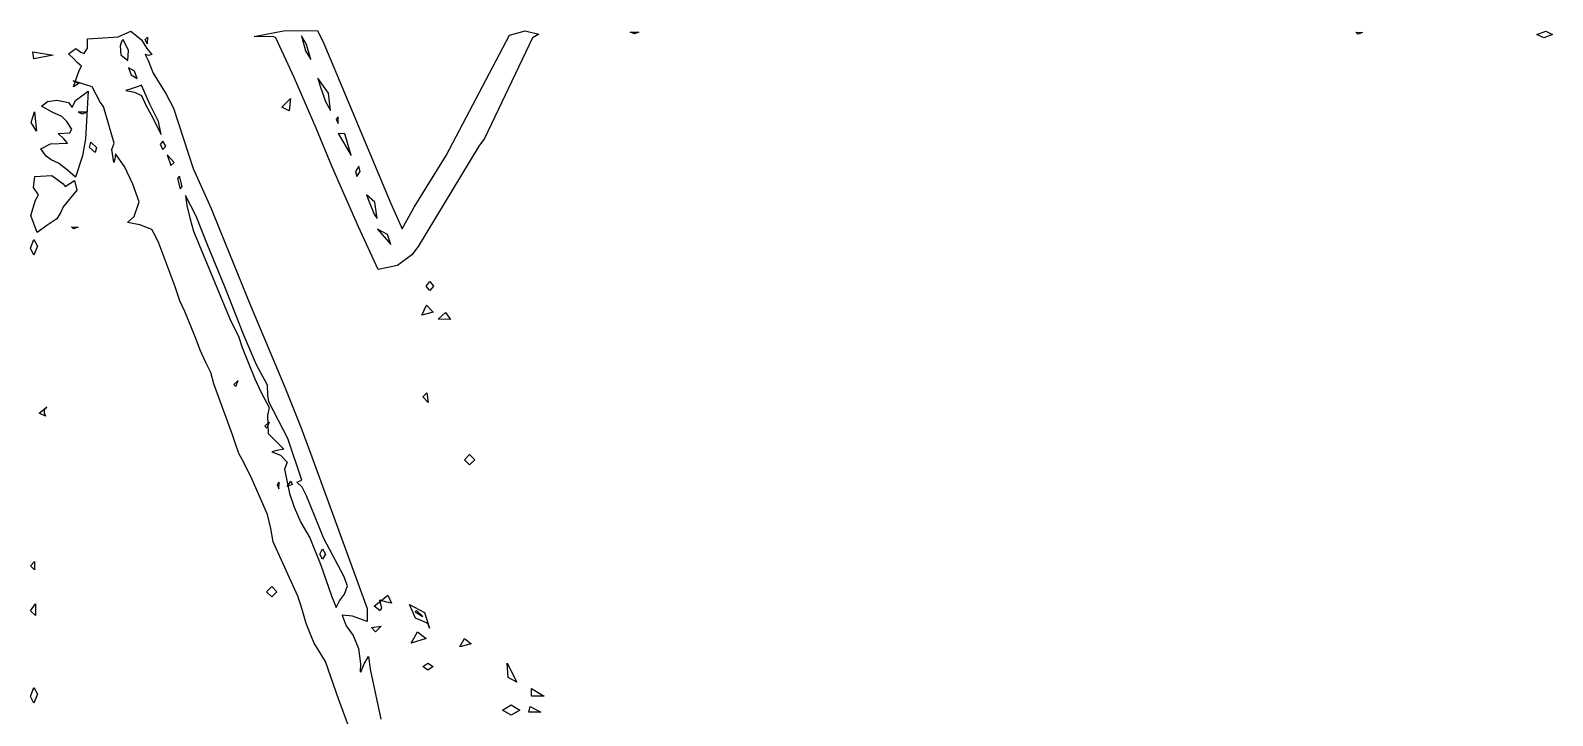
# Model space of a CAD drawing. Extents: x 0.2 to 67.3, y 0 to 43.3.
# Drawn here: x 0.16 to 14.55, y 36.88 to 43.35 of the extents above; entities that cross this region are included whole.
import ezdxf

# ---------------------------------------------------------------- set-up
doc = ezdxf.new("R2010")
doc.units = 0

msp = doc.modelspace()

# ---------------------------------------------------------------- linework, layer by layer
at = {"layer": 'Image'}
for p, q in [((0.992704, 43.287033), (1.112408, 43.339844)), ((1.112408, 43.339844), (1.211851, 43.257823)), ((2.277134, 43.291399), (2.553985, 43.341855)), ((2.553985, 43.341855), (2.87623, 43.346882)), ((2.87623, 43.346882), (2.93541, 43.222607)), ((4.089396, 42.167159), (4.689148, 43.301453)), ((4.689148, 43.301453), (4.838705, 43.344368)), ((4.838705, 43.344368), (4.967987, 43.31156)), ((4.967987, 43.31156), (4.906167, 43.278751)), ((5.829107, 43.330663), (5.911119, 43.330663)), ((5.870113, 43.314259), (5.829107, 43.330663)), ((5.829107, 43.330663), (5.829107, 43.330663)), ((5.911119, 43.330663), (5.870113, 43.314259)), ((12.707144, 43.310819), (12.687324, 43.330663)), ((12.687324, 43.330663), (12.687325, 43.330663)), ((12.687325, 43.330663), (12.7502, 43.328017)), ((12.7502, 43.328017), (12.707144, 43.310819)), ((14.399316, 43.308967), (14.483264, 43.341775)), ((14.462989, 43.276159), (14.399316, 43.308967)), ((14.399316, 43.308967), (14.399316, 43.308967)), ((14.546937, 43.308967), (14.462989, 43.276159)), ((14.483264, 43.341775), (14.546937, 43.308967)), ((0.522954, 43.126114), (0.5905, 43.175326)), ((0.5905, 43.175326), (0.638003, 43.142888)), ((0.668683, 43.129924), (0.701074, 43.179057)), ((0.701074, 43.179057), (0.701894, 43.269041)), ((0.701894, 43.269041), (0.944131, 43.284387)), ((0.944131, 43.284387), (0.992704, 43.287033)), ((1.026564, 43.247716), (1.010761, 43.200144)), ((1.010761, 43.200144), (1.017121, 43.117462)), ((1.038846, 43.261739), (1.026564, 43.247716)), ((1.088722, 43.157467), (1.038846, 43.261739)), ((1.081522, 43.063474), (1.08872, 43.15752)), ((1.08872, 43.15752), (1.088722, 43.157467)), ((1.211851, 43.257823), (1.261058, 43.175829)), ((1.264478, 43.219353), (1.247248, 43.262427)), ((1.247248, 43.262427), (1.247251, 43.2624)), ((1.247251, 43.2624), (1.267071, 43.282244)), ((1.261058, 43.175829), (1.309763, 43.118414)), ((1.267071, 43.282244), (1.264478, 43.219353)), ((2.461023, 43.286901), (2.277134, 43.291399)), ((2.481208, 43.278699), (2.461023, 43.286901)), ((2.65599, 42.901456), (2.481208, 43.278699)), ((2.772185, 43.215569), (2.723501, 43.294712)), ((2.723501, 43.294712), (2.761101, 43.155694)), ((2.761101, 43.155694), (2.811133, 43.073832)), ((2.811133, 43.073832), (2.772184, 43.215569)), ((2.772184, 43.215569), (2.772185, 43.215569)), ((2.93541, 43.222607), (3.568849, 41.712499)), ((4.906167, 43.278751), (4.452698, 42.326411)), ((0.195187, 43.077642), (0.183202, 43.146222)), ((0.183202, 43.146222), (0.375338, 43.112011)), ((0.375338, 43.112011), (0.195187, 43.077642)), ((0.195187, 43.077642), (0.195187, 43.077642)), ((0.574097, 43.076901), (0.522954, 43.126114)), ((0.604966, 43.044093), (0.574097, 43.076901)), ((0.644036, 43.010808), (0.604966, 43.044093)), ((0.62166, 42.968978), (0.644036, 43.010808)), ((0.638003, 43.142888), (0.668683, 43.129924)), ((1.017121, 43.117462), (1.081522, 43.063474)), ((1.277461, 43.110212), (1.245158, 43.120266)), ((1.245158, 43.120266), (1.273224, 43.06354)), ((1.273224, 43.06354), (1.322219, 42.943736)), ((1.309763, 43.118414), (1.277461, 43.110212)), ((0.746452, 42.814964), (0.567116, 42.871955)), ((0.567116, 42.871955), (0.583496, 42.860578)), ((0.569757, 42.814461), (0.62166, 42.968978)), ((1.146246, 42.960961), (1.087689, 42.99533)), ((1.087689, 42.99533), (1.113441, 42.928153)), ((1.113441, 42.928153), (1.171997, 42.893757)), ((1.171997, 42.893757), (1.146246, 42.960961)), ((1.146246, 42.960961), (1.146246, 42.960961)), ((1.322219, 42.943736), (1.44634, 42.744744)), ((2.862362, 42.425498), (2.65599, 42.901456)), ((2.977368, 42.75321), (2.878635, 42.897593)), ((2.878635, 42.897593), (2.899156, 42.82179)), ((0.621369, 42.849201), (0.569757, 42.814461)), ((0.583496, 42.860578), (0.621369, 42.849201)), ((0.588569, 42.685054), (0.706898, 42.773451)), ((0.706898, 42.773451), (0.683514, 42.323157)), ((0.821927, 42.669205), (0.746452, 42.814964)), ((1.112565, 42.796919), (1.064048, 42.78078)), ((1.064048, 42.78078), (1.146935, 42.764111)), ((1.17905, 42.817028), (1.112565, 42.796919)), ((1.146935, 42.764111), (1.211855, 42.731647)), ((1.211855, 42.829728), (1.17905, 42.817028)), ((1.244659, 42.75657), (1.211855, 42.829728)), ((1.211855, 42.731647), (1.252861, 42.642535)), ((1.289221, 42.651901), (1.244659, 42.75657)), ((1.44634, 42.744744), (1.514947, 42.612796)), ((2.899156, 42.82179), (2.9505, 42.677434)), ((2.997889, 42.589804), (2.977368, 42.75321)), ((2.977368, 42.75321), (2.977368, 42.75321)), ((0.167475, 42.476959), (0.201874, 42.579538)), ((0.201874, 42.579538), (0.219504, 42.397134)), ((0.266701, 42.631449), (0.322791, 42.675555)), ((0.368424, 42.575543), (0.266701, 42.631449)), ((0.322791, 42.675555), (0.410047, 42.687197)), ((0.410047, 42.687197), (0.52296, 42.667618)), ((0.52296, 42.667618), (0.555765, 42.618405)), ((0.555765, 42.618405), (0.588569, 42.685054)), ((0.851002, 42.630153), (0.821927, 42.669205)), ((0.95372, 42.281432), (0.851002, 42.630153)), ((1.252861, 42.642535), (1.302999, 42.549984)), ((1.371381, 42.488151), (1.289221, 42.651901)), ((1.514947, 42.612796), (1.700869, 42.043969)), ((2.538677, 42.622877), (2.619597, 42.703786)), ((2.607989, 42.587211), (2.538677, 42.622877)), ((2.538677, 42.622877), (2.538677, 42.622877)), ((2.619597, 42.703786), (2.607989, 42.587211)), ((2.9505, 42.677434), (2.997889, 42.589804)), ((0.219504, 42.397134), (0.167475, 42.476959)), ((0.167475, 42.476959), (0.167475, 42.476959)), ((0.457351, 42.534532), (0.368424, 42.575543)), ((0.506558, 42.487357), (0.457351, 42.534532)), ((0.553175, 42.413539), (0.506558, 42.487357)), ((0.695183, 42.574696), (0.613172, 42.574696)), ((0.613172, 42.574696), (0.654177, 42.558292)), ((0.654177, 42.558292), (0.695183, 42.574696)), ((0.695183, 42.574696), (0.695183, 42.574696)), ((1.302999, 42.549984), (1.397945, 42.365067)), ((1.371381, 42.488019), (1.371381, 42.488151)), ((1.397945, 42.365067), (1.371381, 42.488019)), ((3.071324, 42.530352), (3.051505, 42.510508)), ((3.051505, 42.510508), (3.068734, 42.467461)), ((3.068734, 42.467461), (3.071327, 42.530326)), ((3.071327, 42.530326), (3.071324, 42.530352)), ((0.424545, 42.372528), (0.534038, 42.38073)), ((0.476486, 42.323316), (0.424545, 42.372528)), ((0.513391, 42.282305), (0.476486, 42.323316)), ((0.534038, 42.38073), (0.553175, 42.413539)), ((0.683514, 42.323157), (0.652611, 42.162079)), ((0.719787, 42.242724), (0.732172, 42.29191)), ((0.732172, 42.29191), (0.785396, 42.242724)), ((1.41415, 42.301488), (1.386813, 42.270611)), ((1.441487, 42.253704), (1.41415, 42.301488)), ((3.011297, 42.064633), (2.862362, 42.425498)), ((3.131897, 42.369697), (3.069363, 42.375253)), ((3.069363, 42.375253), (3.192351, 42.164354)), ((3.157998, 42.285295), (3.131897, 42.369697)), ((4.452698, 42.326411), (4.400991, 42.254154)), ((0.260522, 42.228489), (0.350123, 42.275162)), ((0.309729, 42.159327), (0.260522, 42.228489)), ((0.358936, 42.126519), (0.309729, 42.159327)), ((0.350123, 42.275162), (0.513391, 42.282305)), ((0.652611, 42.162079), (0.588568, 41.962319)), ((0.77301, 42.193511), (0.719787, 42.242724)), ((0.719787, 42.242724), (0.719787, 42.242724)), ((0.785396, 42.242724), (0.77301, 42.193511)), ((0.930887, 42.224044), (0.95372, 42.281432)), ((0.949416, 42.098394), (0.930887, 42.224044)), ((0.9656, 42.180309), (0.958139, 42.131229)), ((1.051238, 42.062754), (0.9656, 42.180309)), ((1.386813, 42.270611), (1.41415, 42.222854)), ((1.41415, 42.222854), (1.441487, 42.253704)), ((1.441487, 42.253704), (1.441487, 42.253704)), ((1.521734, 42.100802), (1.453649, 42.170731)), ((1.453649, 42.170731), (1.489227, 42.070322)), ((3.181326, 42.211106), (3.157998, 42.285295)), ((3.181326, 42.21108), (3.181326, 42.211106)), ((3.192351, 42.164354), (3.181326, 42.21108)), ((3.78919, 41.678183), (4.089396, 42.167159)), ((4.400991, 42.254154), (3.827616, 41.305095)), ((0.427616, 42.093711), (0.358936, 42.126519)), ((0.513454, 42.028121), (0.427616, 42.093711)), ((0.513453, 42.027935), (0.513454, 42.028121)), ((0.588568, 41.962319), (0.513453, 42.027935)), ((0.958139, 42.131229), (0.949416, 42.098394)), ((1.129551, 41.895988), (1.051238, 42.062754)), ((1.489227, 42.070322), (1.521734, 42.100802)), ((1.521734, 42.100802), (1.521734, 42.100802)), ((1.700869, 42.043969), (1.868484, 41.666727)), ((3.263247, 41.490858), (3.011297, 42.064633)), ((3.265654, 42.064924), (3.233879, 42.015738)), ((3.233879, 42.015738), (3.246772, 41.966526)), ((3.246772, 41.966526), (3.278547, 42.015738)), ((3.278547, 42.015738), (3.265654, 42.064924)), ((3.278547, 42.015738), (3.278547, 42.015738)), ((0.191087, 41.864079), (0.203114, 41.967266)), ((0.2379, 41.795896), (0.191087, 41.864079)), ((0.203114, 41.967266), (0.363438, 41.975469)), ((0.363438, 41.975469), (0.469878, 41.896887)), ((0.469878, 41.896887), (0.491608, 41.872281)), ((0.491608, 41.872281), (0.577424, 41.931323)), ((0.577424, 41.931323), (0.601071, 41.839473)), ((1.188439, 41.726919), (1.129551, 41.895988)), ((1.570954, 41.972082), (1.551475, 41.949592)), ((1.551475, 41.949592), (1.57651, 41.851194)), ((1.595989, 41.873683), (1.570954, 41.972082)), ((1.570954, 41.972082), (1.570954, 41.972082)), ((1.57651, 41.851194), (1.595989, 41.873683)), ((0.167013, 41.600369), (0.20954, 41.745414)), ((0.20954, 41.745414), (0.2379, 41.795896)), ((0.601071, 41.839473), (0.472208, 41.679718)), ((1.14367, 41.59058), (1.188439, 41.726919)), ((1.728451, 41.592696), (1.629004, 41.786556)), ((1.629004, 41.786556), (1.640847, 41.694905)), ((3.416982, 41.725887), (3.339486, 41.794944)), ((3.339486, 41.794944), (3.362047, 41.727528)), ((3.362047, 41.727528), (3.410269, 41.612249)), ((3.440045, 41.569889), (3.416982, 41.725887)), ((3.416982, 41.725887), (3.416982, 41.725887)), ((0.224111, 41.437624), (0.167012, 41.600369)), ((0.167012, 41.600369), (0.167013, 41.600369)), ((0.448486, 41.631987), (0.412246, 41.568831)), ((0.472208, 41.679718), (0.448486, 41.631987)), ((1.079173, 41.532454), (1.14367, 41.59058)), ((1.640847, 41.694905), (1.670616, 41.565021)), ((1.835917, 41.320626), (1.728451, 41.592696)), ((1.868484, 41.666727), (1.953607, 41.453499)), ((3.410269, 41.612249), (3.440045, 41.569889)), ((3.568849, 41.712499), (3.674374, 41.474666)), ((3.674374, 41.474666), (3.78919, 41.678183)), ((0.318517, 41.503241), (0.224111, 41.437624)), ((0.412246, 41.568831), (0.318517, 41.503241)), ((0.569432, 41.472999), (0.549612, 41.492843)), ((0.549612, 41.492843), (0.549613, 41.492843)), ((0.549613, 41.492843), (0.612488, 41.490197)), ((0.612488, 41.490197), (0.569432, 41.472999)), ((1.195451, 41.512369), (1.079173, 41.532454)), ((1.310267, 41.467469), (1.195451, 41.512369)), ((1.343072, 41.403916), (1.310267, 41.467469)), ((1.670616, 41.565021), (1.702166, 41.450218)), ((1.702166, 41.450218), (2.04663, 40.623529)), ((1.953607, 41.453499), (2.241465, 40.7482)), ((3.449428, 41.088983), (3.263247, 41.490858)), ((3.536947, 41.421008), (3.442571, 41.469004)), ((3.442571, 41.469004), (3.566816, 41.326817)), ((0.162108, 41.289431), (0.194913, 41.373383)), ((0.194913, 41.225773), (0.162108, 41.289431)), ((0.162108, 41.289431), (0.162108, 41.289431)), ((0.194913, 41.373383), (0.227717, 41.309725)), ((0.227717, 41.309725), (0.194913, 41.225773)), ((1.375877, 41.339411), (1.343072, 41.403916)), ((1.526725, 40.933805), (1.375877, 41.339411)), ((1.999046, 40.926979), (1.835917, 41.320626)), ((3.566816, 41.326817), (3.536947, 41.421008)), ((3.536947, 41.421008), (3.536947, 41.421008)), ((3.827616, 41.305095), (3.765529, 41.226857)), ((3.765529, 41.226857), (3.630064, 41.125628)), ((3.449429, 41.089036), (3.449428, 41.088983)), ((3.630064, 41.125628), (3.449429, 41.089036)), ((1.572705, 40.792042), (1.526725, 40.933805)), ((2.179387, 40.467716), (1.999046, 40.926979)), ((3.901836, 40.93317), (3.9371, 40.976086)), ((3.9371, 40.890255), (3.901836, 40.93317)), ((3.901836, 40.93317), (3.901836, 40.93317)), ((3.9371, 40.976086), (3.972365, 40.93317)), ((3.972365, 40.93317), (3.9371, 40.890255)), ((1.621912, 40.693934), (1.572705, 40.792042)), ((2.241465, 40.7482), (2.565246, 39.977285)), ((3.86014, 40.657342), (3.903772, 40.752751)), ((3.903772, 40.752751), (3.967445, 40.687135)), ((1.671118, 40.569078), (1.621912, 40.693934)), ((1.720325, 40.452582), (1.671118, 40.569078)), ((2.04663, 40.623529), (2.13302, 40.451312)), ((3.967445, 40.687135), (3.86014, 40.657342)), ((3.86014, 40.657342), (3.86014, 40.657342)), ((4.016651, 40.621359), (4.085182, 40.684568)), ((4.016651, 40.621333), (4.016651, 40.621359)), ((4.131468, 40.617364), (4.016651, 40.621333)), ((4.085182, 40.684568), (4.131468, 40.617364)), ((1.769532, 40.320872), (1.720325, 40.452582)), ((2.13302, 40.451312), (2.163188, 40.352463)), ((2.299231, 40.188872), (2.179387, 40.467716)), ((1.818739, 40.211097), (1.769532, 40.320872)), ((2.163188, 40.352463), (2.282325, 40.057665)), ((1.867946, 40.115741), (1.818739, 40.211097)), ((2.400966, 39.997525), (2.299231, 40.188872)), ((1.895636, 40.008082), (1.867946, 40.115741)), ((2.070622, 39.528764), (1.895636, 40.008082)), ((2.124049, 40.042213), (2.083286, 40.001759)), ((2.083286, 40.001759), (2.101651, 39.983238)), ((2.101651, 39.983238), (2.124051, 40.042081)), ((2.124051, 40.042081), (2.124049, 40.042213)), ((2.282325, 40.057665), (2.343614, 39.926432)), ((2.404382, 39.902434), (2.400966, 39.997525)), ((2.343614, 39.926432), (2.419462, 39.785621)), ((2.416556, 39.838829), (2.404382, 39.902434)), ((2.565246, 39.977285), (2.718533, 39.600042)), ((3.869031, 39.88558), (3.907986, 39.924527)), ((3.920972, 39.833643), (3.869031, 39.88558)), ((3.869031, 39.88558), (3.869031, 39.88558)), ((3.907986, 39.924527), (3.920972, 39.833643)), ((0.24552, 39.732889), (0.317379, 39.787632)), ((0.303464, 39.702912), (0.24552, 39.732969)), ((0.24552, 39.732969), (0.24552, 39.732889)), ((0.317379, 39.787632), (0.290593, 39.767523)), ((0.290593, 39.767523), (0.293326, 39.735218)), ((0.293326, 39.735218), (0.303464, 39.702912)), ((2.419462, 39.785621), (2.403785, 39.709183)), ((2.403785, 39.709183), (2.409225, 39.538659)), ((2.593564, 39.491801), (2.416556, 39.838829)), ((2.378526, 39.60798), (2.378528, 39.608086)), ((2.396891, 39.589724), (2.378526, 39.60798)), ((2.378528, 39.608086), (2.41929, 39.64854)), ((2.41929, 39.64854), (2.396891, 39.589724)), ((2.718533, 39.600042), (2.82079, 39.321198)), ((2.096008, 39.453014), (2.070622, 39.528764)), ((2.130383, 39.351705), (2.096008, 39.453014)), ((2.409225, 39.538659), (2.556846, 39.391472)), ((2.727916, 39.100907), (2.593564, 39.491801)), ((2.176871, 39.271615), (2.130383, 39.351705)), ((2.259077, 39.105087), (2.176871, 39.271615)), ((2.491191, 39.378242), (2.44392, 39.365807)), ((2.44392, 39.365807), (2.525977, 39.336068)), ((2.556846, 39.391472), (2.491191, 39.378242)), ((2.525977, 39.336068), (2.58965, 39.270451)), ((2.82079, 39.321198), (3.343797, 37.88745)), ((4.262686, 39.292412), (4.311894, 39.341624)), ((4.311894, 39.243199), (4.262686, 39.292412)), ((4.262686, 39.292412), (4.262686, 39.292412)), ((4.311894, 39.341624), (4.3611, 39.292412)), ((4.3611, 39.292412), (4.311894, 39.243199)), ((2.58965, 39.270451), (2.562527, 39.204835)), ((2.562527, 39.204835), (2.609621, 38.97224)), ((2.402812, 38.774464), (2.259077, 39.105087)), ((2.513645, 39.07974), (2.493825, 39.059896)), ((2.493825, 39.059896), (2.511054, 39.016849)), ((2.511054, 39.016849), (2.513647, 39.079713)), ((2.513647, 39.079713), (2.513645, 39.07974)), ((2.589649, 39.038862), (2.622078, 39.089768)), ((2.58965, 39.038782), (2.589649, 39.038862)), ((2.634971, 39.058891), (2.58965, 39.038782)), ((2.622078, 39.089768), (2.634971, 39.058891)), ((2.680371, 39.080534), (2.727916, 39.100907)), ((2.728683, 39.033332), (2.680371, 39.080534)), ((2.772403, 38.952978), (2.728683, 39.033332)), ((2.609621, 38.97224), (2.65526, 38.845055)), ((2.65526, 38.845055), (2.717919, 38.699031)), ((2.934776, 38.548722), (2.772403, 38.952978)), ((2.432686, 38.643972), (2.402812, 38.774464)), ((2.717919, 38.699031), (2.802348, 38.555601)), ((2.454657, 38.517819), (2.432686, 38.643972)), ((2.802348, 38.555601), (2.905607, 38.296601)), ((2.688062, 38.005348), (2.454657, 38.517819)), ((2.895826, 38.401111), (2.923163, 38.450323)), ((2.923163, 38.450323), (2.9505, 38.401111)), ((3.124118, 38.193307), (2.934776, 38.548722)), ((0.162108, 38.291812), (0.201474, 38.331182)), ((0.201474, 38.252442), (0.162108, 38.291812)), ((0.162108, 38.291812), (0.162108, 38.291812)), ((0.201474, 38.331182), (0.201474, 38.252442)), ((2.923163, 38.351899), (2.895826, 38.401111)), ((2.895826, 38.401111), (2.895826, 38.401111)), ((2.905607, 38.296601), (3.005896, 38.008496)), ((2.9505, 38.401111), (2.923163, 38.351899)), ((3.157417, 38.101233), (3.124118, 38.193307)), ((2.392823, 38.045776), (2.44203, 38.094988)), ((2.44203, 37.99659), (2.392823, 38.045776)), ((2.392823, 38.045776), (2.392823, 38.045776)), ((2.44203, 38.094988), (2.491237, 38.045776)), ((2.491237, 38.045776), (2.44203, 37.99659)), ((2.721402, 37.909886), (2.688062, 38.005348)), ((3.005896, 38.008496), (3.051312, 37.895886)), ((3.081718, 37.958252), (3.130925, 38.023842)), ((3.130925, 38.023842), (3.157417, 38.101233)), ((3.409766, 37.910548), (3.539547, 38.013867)), ((3.539547, 38.013867), (3.573789, 37.939175)), ((0.162108, 37.866389), (0.211315, 37.930973)), ((0.211315, 37.820695), (0.162108, 37.866389)), ((0.162108, 37.866389), (0.162108, 37.866389)), ((0.211315, 37.930973), (0.211315, 37.820695)), ((2.734978, 37.857314), (2.721402, 37.909886)), ((2.767247, 37.745924), (2.734978, 37.857314)), ((3.051312, 37.895886), (3.08172, 37.958278)), ((3.08172, 37.958278), (3.081718, 37.958252)), ((3.343797, 37.88745), (3.344141, 37.7659)), ((3.409767, 37.910574), (3.409766, 37.910548)), ((3.467175, 37.865886), (3.409767, 37.910574)), ((3.52959, 37.946055), (3.459778, 37.965105)), ((3.459778, 37.965105), (3.479375, 37.895017)), ((3.479375, 37.895017), (3.467175, 37.865886)), ((3.573789, 37.939175), (3.52959, 37.946055)), ((3.80091, 37.794951), (3.745399, 37.924769)), ((3.745399, 37.924769), (3.886925, 37.850514)), ((3.811623, 37.869537), (3.799238, 37.857102)), ((3.799238, 37.857102), (3.869031, 37.812096)), ((3.869031, 37.812149), (3.811623, 37.869537)), ((3.886925, 37.850514), (3.932705, 37.701395)), ((2.819282, 37.618871), (2.767247, 37.745924)), ((3.205033, 37.81498), (3.106619, 37.823447)), ((3.106619, 37.823447), (3.147313, 37.724863)), ((3.147313, 37.724863), (3.210689, 37.633053)), ((3.344141, 37.7659), (3.205033, 37.81498)), ((3.384479, 37.70748), (3.475375, 37.720445)), ((3.384479, 37.707454), (3.384479, 37.70748)), ((3.423435, 37.668507), (3.384479, 37.707454)), ((3.475375, 37.720445), (3.423435, 37.668507)), ((3.904392, 37.752168), (3.80091, 37.794951)), ((3.869031, 37.812096), (3.869031, 37.812149)), ((3.92137, 37.739204), (3.904392, 37.752168)), ((3.932705, 37.701395), (3.92137, 37.739257)), ((3.92137, 37.739257), (3.92137, 37.739204)), ((2.843886, 37.560319), (2.819282, 37.618871)), ((2.949293, 37.38535), (2.843886, 37.560319)), ((3.210689, 37.633053), (3.263865, 37.508884)), ((3.759682, 37.559181), (3.819824, 37.668534)), ((3.901836, 37.602917), (3.759682, 37.559181)), ((3.759682, 37.559181), (3.759682, 37.559181)), ((3.819824, 37.668534), (3.901836, 37.602917)), ((4.218947, 37.526373), (4.262686, 37.602917)), ((4.328296, 37.553705), (4.218947, 37.526373)), ((4.262686, 37.602917), (4.328296, 37.553705)), ((3.263865, 37.508884), (3.282238, 37.363866)), ((3.317476, 37.364395), (3.358481, 37.435171)), ((3.358481, 37.435171), (3.373036, 37.313172)), ((4.218947, 37.526373), (4.218947, 37.526373)), ((3.076047, 37.024512), (2.949293, 37.38535)), ((3.282238, 37.363866), (3.277449, 37.292535)), ((3.277449, 37.292535), (3.285913, 37.284862)), ((3.285913, 37.284862), (3.317476, 37.364395)), ((3.373036, 37.313172), (3.474304, 36.843379)), ((3.869031, 37.338255), (3.918238, 37.371063)), ((3.918238, 37.305446), (3.869031, 37.338255)), ((3.869031, 37.338255), (3.869031, 37.338255)), ((3.918238, 37.371063), (3.967445, 37.338255)), ((3.967445, 37.338255), (3.918238, 37.305446)), ((4.677128, 37.235094), (4.667479, 37.371142)), ((4.667479, 37.371142), (4.757903, 37.192655)), ((0.162108, 37.057532), (0.194913, 37.141484)), ((0.194913, 37.141484), (0.227717, 37.077826)), ((4.677129, 37.235094), (4.677128, 37.235094)), ((4.757903, 37.192655), (4.677129, 37.235094)), ((4.897294, 37.060786), (4.896897, 37.130451)), ((4.896897, 37.130451), (5.017181, 37.06039)), ((0.194913, 36.993873), (0.162108, 37.057532)), ((0.162108, 37.057532), (0.162108, 37.057532)), ((0.227717, 37.077826), (0.194913, 36.993873)), ((3.189598, 36.718839), (3.076047, 37.024512)), ((4.623537, 36.92823), (4.705549, 36.977443)), ((4.705549, 36.977443), (4.78756, 36.92823)), ((4.897283, 37.06039), (4.897294, 37.060786)), ((5.017181, 37.06039), (4.897283, 37.06039)), ((4.705549, 36.879018), (4.623537, 36.92823)), ((4.623537, 36.92823), (4.623537, 36.92823)), ((4.78756, 36.92823), (4.705549, 36.879018)), ((4.870973, 36.909445), (4.88544, 36.960589)), ((4.870974, 36.909789), (4.870973, 36.909445)), ((4.984389, 36.909789), (4.870974, 36.909789)), ((4.88544, 36.960589), (4.984389, 36.909789))]:
    msp.add_line(p, q, dxfattribs=at)

doc.saveas('drawing.dxf')
